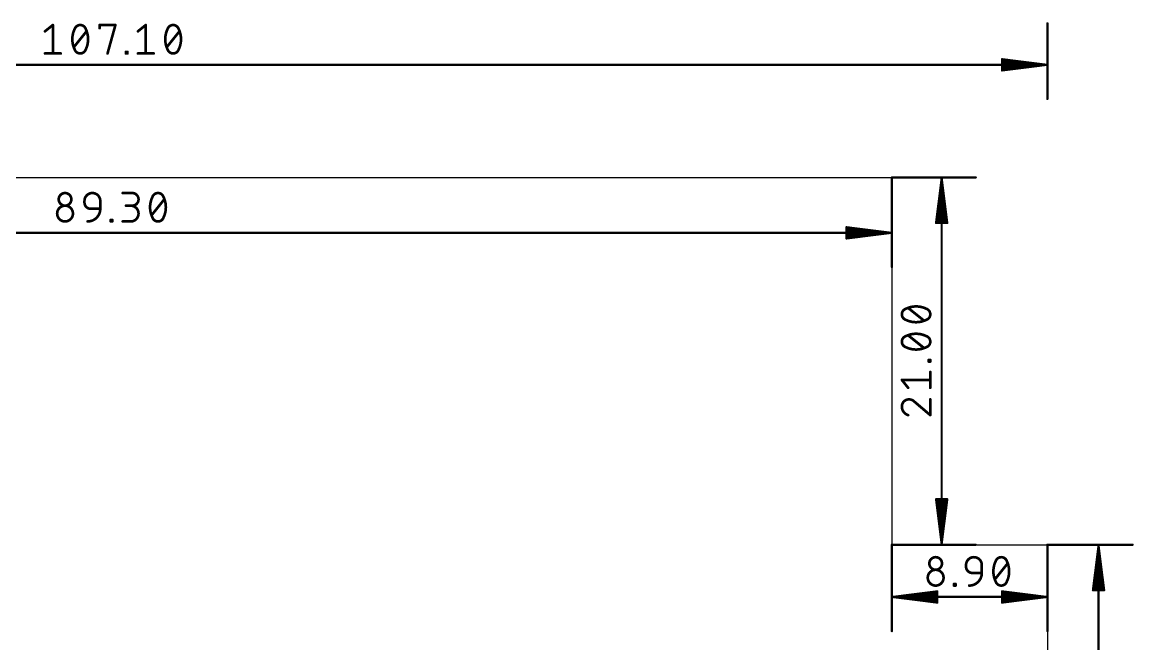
# Model space of a CAD drawing. Extents: x -83 to 167, y -158 to 93.
# Drawn here: x 39.6 to 103.1, y 30.4 to 66 of the extents above; entities that cross this region are included whole.
import ezdxf

# ---------------------------------------------------------------- set-up
doc = ezdxf.new("R2010")
doc.units = 0
doc.layers.add('20', color=30, linetype='CONTINUOUS')
doc.layers.add('23', color=7, linetype='CONTINUOUS')

msp = doc.modelspace()

# ---------------------------------------------------------------- linework, layer by layer
at = {"layer": '20'}
for p, q in [((0, 57.1), (89.3, 57.1)), ((89.3, 57.1), (89.3, 36.1)), ((89.3, 36.1), (98.2, 36.1)), ((98.2, 36.1), (98.2, 12.53))]:
    msp.add_line(p, q, dxfattribs=at)
at = {"layer": '23'}
for points, const_width in [([(40.8613, 65.4531), (41.3129, 65.8143)], 0.1524), ([(41.3129, 65.8143), (41.3129, 64.1887)], 0.1524), ([(42.5147, 64.5499), (43.2372, 65.4531)], 0.1524), ([(43.9875, 65.6337), (43.9875, 65.8143)], 0.1524), ([(43.9875, 65.8143), (44.8907, 65.8143)], 0.1524), ([(44.8907, 65.8143), (44.4391, 64.1887)], 0.1524), ([(46.1759, 65.4531), (46.6275, 65.8143)], 0.1524), ([(46.6275, 65.8143), (46.6275, 64.1887)], 0.1524), ([(47.8293, 64.5499), (48.5518, 65.4531)], 0.1524), ([(98.2, 65.908), (98.2, 61.588)], 0.13), ([(40.8613, 64.1887), (41.7644, 64.1887)], 0.1524), ([(45.4881, 64.1887), (45.4881, 64.279)], 0.1524), ([(45.4881, 64.279), (45.5784, 64.279)], 0.1524), ([(45.5784, 64.1887), (45.4881, 64.1887)], 0.1524), ([(45.5784, 64.279), (45.5784, 64.1887)], 0.1524), ([(46.1759, 64.1887), (47.079, 64.1887)], 0.1524), ([(-8.835, 63.538), (98.135, 63.538)], 0.13), ([(98.135, 63.538), (95.6, 63.8572)], 0.13), ([(95.6, 63.8572), (95.6, 63.2188)], 0.13), ([(98.135, 63.538), (95.6, 63.798)], 0.13), ([(98.135, 63.538), (95.6, 63.668)], 0.13), ([(95.6, 63.2188), (98.135, 63.538)], 0.13), ([(95.6, 63.408), (98.135, 63.538)], 0.13), ([(95.6, 63.278), (98.135, 63.538)], 0.13), ([(89.3, 57.1), (89.3, 51.982)], 0.13), ([(89.3, 57.1), (94.098, 57.1)], 0.13), ([(92.148, 57.035), (91.8288, 54.5)], 0.13), ([(92.148, 57.035), (91.888, 54.5)], 0.13), ([(92.148, 57.035), (92.018, 54.5)], 0.13), ([(92.148, 36.165), (92.148, 57.035)], 0.13), ([(92.4672, 54.5), (92.148, 57.035)], 0.13), ([(92.278, 54.5), (92.148, 57.035)], 0.13), ([(92.408, 54.5), (92.148, 57.035)], 0.13), ([(45.309, 56.2083), (45.8509, 56.2083)], 0.1524), ([(43.1206, 55.6664), (43.1206, 55.7567)], 0.1524), ([(44.0237, 55.3052), (43.4819, 55.3052)], 0.1524), ([(44.0237, 55.7567), (44.0237, 55.3052)], 0.1524), ([(45.8509, 55.4858), (45.4896, 55.4858)], 0.1524), ([(46.9624, 54.9439), (47.6849, 55.8471)], 0.1524), ([(44.6212, 54.5827), (44.6212, 54.673)], 0.1524), ([(44.6212, 54.673), (44.7115, 54.673)], 0.1524), ([(44.7115, 54.673), (44.7115, 54.5827)], 0.1524), ([(44.7115, 54.5827), (44.6212, 54.5827)], 0.1524), ([(45.309, 54.5827), (45.7606, 54.5827)], 0.1524), ([(89.235, 53.932), (86.7, 54.2512)], 0.13), ([(86.7, 54.2512), (86.7, 53.6128)], 0.13), ([(89.235, 53.932), (86.7, 54.192)], 0.13), ([(89.235, 53.932), (86.7, 54.062)], 0.13), ([(91.8288, 54.5), (92.4672, 54.5)], 0.13), ([(0.065, 53.932), (89.235, 53.932)], 0.13), ([(86.7, 53.6128), (89.235, 53.932)], 0.13), ([(86.7, 53.802), (89.235, 53.932)], 0.13), ([(86.7, 53.672), (89.235, 53.932)], 0.13), ([(91.1361, 48.9124), (90.2329, 49.6349)], 0.1524), ([(91.1361, 47.3493), (90.2329, 48.0718)], 0.1524), ([(91.407, 46.5712), (91.407, 46.6615)], 0.1524), ([(91.407, 46.6615), (91.4973, 46.6615)], 0.1524), ([(91.4973, 46.5712), (91.407, 46.5712)], 0.1524), ([(91.4973, 46.6615), (91.4973, 46.5712)], 0.1524), ([(91.4973, 45.0706), (91.4973, 45.9737)], 0.1524), ([(90.2329, 45.0706), (89.8717, 45.5222)], 0.1524), ([(89.8717, 45.5222), (91.4973, 45.5222)], 0.1524), ([(90.5942, 44.2752), (91.4973, 43.5075)], 0.1524), ([(91.4973, 43.5075), (91.4973, 44.4106)], 0.1524), ([(92.148, 36.165), (91.8288, 38.7)], 0.13), ([(91.8288, 38.7), (92.4672, 38.7)], 0.13), ([(92.148, 36.165), (91.888, 38.7)], 0.13), ([(92.148, 36.165), (92.018, 38.7)], 0.13), ([(92.4672, 38.7), (92.148, 36.165)], 0.13), ([(92.278, 38.7), (92.148, 36.165)], 0.13), ([(92.408, 38.7), (92.148, 36.165)], 0.13), ([(89.3, 36.1), (94.098, 36.1)], 0.13), ([(89.3, 36.1), (89.3, 31.163)], 0.13), ([(98.2, 36.1), (98.2, 31.163)], 0.13), ([(98.2, 36.1), (103.071, 36.1)], 0.13), ([(101.121, 36.035), (100.8018, 33.5)], 0.13), ([(101.121, 36.035), (100.861, 33.5)], 0.13), ([(101.121, 36.035), (100.991, 33.5)], 0.13), ([(101.121, 36.035), (101.121, 12.595)], 0.13), ([(101.4402, 33.5), (101.121, 36.035)], 0.13), ([(101.251, 33.5), (101.121, 36.035)], 0.13), ([(101.381, 33.5), (101.121, 36.035)], 0.13), ([(93.5421, 34.8474), (93.5421, 34.9377)], 0.1524), ([(94.4452, 34.9377), (94.4452, 34.4862)], 0.1524), ([(95.1955, 34.1249), (95.918, 35.0281)], 0.1524), ([(94.4452, 34.4862), (93.9033, 34.4862)], 0.1524), ([(92.8543, 33.7637), (92.8543, 33.854)], 0.1524), ([(92.8543, 33.854), (92.9446, 33.854)], 0.1524), ([(92.9446, 33.7637), (92.8543, 33.7637)], 0.1524), ([(92.9446, 33.854), (92.9446, 33.7637)], 0.1524), ([(89.365, 33.113), (91.9, 33.4322)], 0.13), ([(89.365, 33.113), (91.9, 33.373)], 0.13), ([(89.365, 33.113), (91.9, 33.243)], 0.13), ([(89.365, 33.113), (98.135, 33.113)], 0.13), ([(91.9, 32.7938), (89.365, 33.113)], 0.13), ([(91.9, 32.983), (89.365, 33.113)], 0.13), ([(91.9, 32.853), (89.365, 33.113)], 0.13), ([(91.9, 33.4322), (91.9, 32.7938)], 0.13), ([(98.135, 33.113), (95.6, 33.4322)], 0.13), ([(95.6, 33.4322), (95.6, 32.7938)], 0.13), ([(98.135, 33.113), (95.6, 33.373)], 0.13), ([(98.135, 33.113), (95.6, 33.243)], 0.13), ([(95.6, 32.7938), (98.135, 33.113)], 0.13), ([(95.6, 32.983), (98.135, 33.113)], 0.13), ([(95.6, 32.853), (98.135, 33.113)], 0.13), ([(100.8018, 33.5), (101.4402, 33.5)], 0.13)]:
    msp.add_lwpolyline(points, dxfattribs=dict(at, const_width=const_width))
for points, const_width in [([(40.8375, 65.4828, 1), (40.8851, 65.4233)], 0.0762), ([(41.351, 65.8143, 1), (41.2748, 65.8143)], 0.0762), ([(41.3367, 65.7845, 1), (41.289, 65.8441)], 0.0762), ([(42.5599, 65.5885, 0.1139), (42.4244, 65.0015)], 0.1524), ([(42.5238, 65.6009, 1), (42.5959, 65.5762)], 0.0762), ([(42.876, 65.8143, 0.3205), (42.5599, 65.5885)], 0.1524), ([(42.5941, 65.5718, 1), (42.5256, 65.6052)], 0.0762), ([(43.1921, 65.5885, 0.3205), (42.876, 65.8143)], 0.1524), ([(42.876, 65.8524, 1), (42.876, 65.7762)], 0.0762), ([(42.876, 65.7762, 1), (42.876, 65.8524)], 0.0762), ([(43.2263, 65.6052, 1), (43.1578, 65.5718)], 0.0762), ([(43.3275, 65.0015, 0.1139), (43.1921, 65.5885)], 0.1524), ([(43.156, 65.5762, 1), (43.2281, 65.6009)], 0.0762), ([(43.267, 65.4293, 1), (43.2075, 65.4769)], 0.0762), ([(44.0256, 65.8143, 1), (43.9494, 65.8143)], 0.0762), ([(43.9875, 65.8524, 1), (43.9875, 65.7762)], 0.0762), ([(43.9494, 65.6337, 1), (44.0256, 65.6337)], 0.0762), ([(44.9274, 65.8041, 1), (44.8539, 65.8245)], 0.0762), ([(44.8907, 65.7762, 1), (44.8907, 65.8524)], 0.0762), ([(46.1521, 65.4828, 1), (46.1997, 65.4233)], 0.0762), ([(46.6656, 65.8143, 1), (46.5894, 65.8143)], 0.0762), ([(46.6513, 65.7845, 1), (46.6037, 65.8441)], 0.0762), ([(47.8745, 65.5885, 0.1139), (47.739, 65.0015)], 0.1524), ([(48.1906, 65.8143, 0.3205), (47.8745, 65.5885)], 0.1524), ([(47.8385, 65.6009, 1), (47.9105, 65.5762)], 0.0762), ([(47.9087, 65.5718, 1), (47.8402, 65.6052)], 0.0762), ([(48.5067, 65.5885, 0.3205), (48.1906, 65.8143)], 0.1524), ([(48.1906, 65.8524, 1), (48.1906, 65.7762)], 0.0762), ([(48.1906, 65.7762, 1), (48.1906, 65.8524)], 0.0762), ([(48.5409, 65.6052, 1), (48.4724, 65.5718)], 0.0762), ([(48.6421, 65.0015, 0.1139), (48.5067, 65.5885)], 0.1524), ([(48.4706, 65.5762, 1), (48.5427, 65.6009)], 0.0762), ([(48.5816, 65.4293, 1), (48.5221, 65.4769)], 0.0762), ([(98.2325, 65.908, 1), (98.1675, 65.908)], 0.065), ([(42.4244, 65.0015, 0.1139), (42.5599, 64.4145)], 0.1524), ([(42.4625, 65.0015, 1), (42.3863, 65.0015)], 0.0762), ([(42.3863, 65.0015, 1), (42.4625, 65.0015)], 0.0762), ([(43.1921, 64.4145, 0.1139), (43.3275, 65.0015)], 0.1524), ([(43.3656, 65.0015, 1), (43.2894, 65.0015)], 0.0762), ([(43.2894, 65.0015, 1), (43.3656, 65.0015)], 0.0762), ([(47.739, 65.0015, 0.1139), (47.8745, 64.4145)], 0.1524), ([(47.7771, 65.0015, 1), (47.7009, 65.0015)], 0.0762), ([(47.7009, 65.0015, 1), (47.7771, 65.0015)], 0.0762), ([(48.5067, 64.4145, 0.1139), (48.6421, 65.0015)], 0.1524), ([(48.6802, 65.0015, 1), (48.604, 65.0015)], 0.0762), ([(48.604, 65.0015, 1), (48.6802, 65.0015)], 0.0762), ([(40.8613, 64.2268, 1), (40.8613, 64.1506)], 0.0762), ([(41.2748, 64.1887, 1), (41.351, 64.1887)], 0.0762), ([(41.7644, 64.1506, 1), (41.7644, 64.2268)], 0.0762), ([(42.485, 64.5737, 1), (42.5445, 64.5261)], 0.0762), ([(42.5959, 64.4268, 1), (42.5238, 64.4021)], 0.0762), ([(42.5599, 64.4145, 0.3205), (42.876, 64.1887)], 0.1524), ([(42.5256, 64.3978, 1), (42.5941, 64.4312)], 0.0762), ([(42.876, 64.1887, 0.3205), (43.1921, 64.4145)], 0.1524), ([(42.876, 64.2268, 1), (42.876, 64.1506)], 0.0762), ([(42.876, 64.1506, 1), (42.876, 64.2268)], 0.0762), ([(43.1578, 64.4312, 1), (43.2263, 64.3978)], 0.0762), ([(43.2281, 64.4021, 1), (43.156, 64.4268)], 0.0762), ([(44.4024, 64.1989, 1), (44.4758, 64.1785)], 0.0762), ([(45.5262, 64.279, 1), (45.45, 64.279)], 0.0762), ([(45.4881, 64.3171, 1), (45.4881, 64.2409)], 0.0762), ([(45.4881, 64.2268, 1), (45.4881, 64.1506)], 0.0762), ([(45.45, 64.1887, 1), (45.5262, 64.1887)], 0.0762), ([(45.6165, 64.279, 1), (45.5403, 64.279)], 0.0762), ([(45.5403, 64.1887, 1), (45.6165, 64.1887)], 0.0762), ([(45.5784, 64.2409, 1), (45.5784, 64.3171)], 0.0762), ([(45.5784, 64.1506, 1), (45.5784, 64.2268)], 0.0762), ([(46.1759, 64.2268, 1), (46.1759, 64.1506)], 0.0762), ([(46.5894, 64.1887, 1), (46.6656, 64.1887)], 0.0762), ([(47.079, 64.1506, 1), (47.079, 64.2268)], 0.0762), ([(47.7996, 64.5737, 1), (47.8591, 64.5261)], 0.0762), ([(47.8745, 64.4145, 0.3205), (48.1906, 64.1887)], 0.1524), ([(47.9105, 64.4268, 1), (47.8385, 64.4021)], 0.0762), ([(47.8402, 64.3978, 1), (47.9087, 64.4312)], 0.0762), ([(48.1906, 64.1887, 0.3205), (48.5067, 64.4145)], 0.1524), ([(48.1906, 64.2268, 1), (48.1906, 64.1506)], 0.0762), ([(48.1906, 64.1506, 1), (48.1906, 64.2268)], 0.0762), ([(48.4724, 64.4312, 1), (48.5409, 64.3978)], 0.0762), ([(48.5427, 64.4021, 1), (48.4706, 64.4268)], 0.0762), ([(95.6041, 63.8895, 1), (95.5959, 63.825)], 0.065), ([(95.6325, 63.8572, 1), (95.5675, 63.8572)], 0.065), ([(95.6033, 63.8303, 1), (95.5967, 63.7657)], 0.065), ([(95.6017, 63.7005, 1), (95.5983, 63.6355)], 0.065), ([(98.1391, 63.5058, 1), (98.1309, 63.5702)], 0.065), ([(98.1309, 63.5058, 1), (98.1391, 63.5702)], 0.065), ([(98.1383, 63.5057, 1), (98.1317, 63.5703)], 0.065), ([(98.1317, 63.5057, 1), (98.1383, 63.5703)], 0.065), ([(98.1333, 63.5055, 1), (98.1367, 63.5705)], 0.065), ([(98.1367, 63.5055, 1), (98.1333, 63.5705)], 0.065), ([(98.135, 63.5055, 1), (98.135, 63.5705)], 0.065), ([(95.5983, 63.4405, 1), (95.6017, 63.3755)], 0.065), ([(95.5967, 63.3103, 1), (95.6033, 63.2457)], 0.065), ([(95.5959, 63.251, 1), (95.6041, 63.1865)], 0.065), ([(95.5675, 63.2188, 1), (95.6325, 63.2188)], 0.065), ([(98.1675, 61.588, 1), (98.2325, 61.588)], 0.065), ([(89.3325, 57.1, 1), (89.2675, 57.1)], 0.065), ([(89.3, 57.1325, 1), (89.3, 57.0675)], 0.065), ([(92.1805, 57.035, 1), (92.1155, 57.035)], 0.065), ([(92.1802, 57.0391, 1), (92.1158, 57.0309)], 0.065), ([(92.1805, 57.0333, 1), (92.1155, 57.0367)], 0.065), ([(92.1805, 57.0367, 1), (92.1155, 57.0333)], 0.065), ([(92.1803, 57.0383, 1), (92.1157, 57.0317)], 0.065), ([(92.1803, 57.0317, 1), (92.1157, 57.0383)], 0.065), ([(92.1802, 57.0309, 1), (92.1158, 57.0391)], 0.065), ([(94.098, 57.0675, 1), (94.098, 57.1325)], 0.065), ([(42.3703, 55.8471, 1), (41.6478, 55.8471)], 0.1524), ([(44.0237, 55.7567, 1), (43.1206, 55.7567)], 0.1524), ([(45.309, 56.2464, 1), (45.309, 56.1702)], 0.0762), ([(45.8509, 55.4858, 1), (45.8509, 56.2083)], 0.1524), ([(45.8509, 56.2464, 1), (45.8509, 56.1702)], 0.0762), ([(45.8509, 56.1702, 1), (45.8509, 56.2464)], 0.0762), ([(47.0076, 55.9825, 0.1139), (46.8721, 55.3955)], 0.1524), ([(47.3237, 56.2083, 0.3205), (47.0076, 55.9825)], 0.1524), ([(46.9716, 55.9949, 1), (47.0436, 55.9702)], 0.0762), ([(47.0418, 55.9658, 1), (46.9733, 55.9992)], 0.0762), ([(47.6398, 55.9825, 0.3205), (47.3237, 56.2083)], 0.1524), ([(47.3237, 56.2464, 1), (47.3237, 56.1702)], 0.0762), ([(47.3237, 56.1702, 1), (47.3237, 56.2464)], 0.0762), ([(47.674, 55.9992, 1), (47.6055, 55.9658)], 0.0762), ([(47.7752, 55.3955, 0.1139), (47.6398, 55.9825)], 0.1524), ([(47.6037, 55.9702, 1), (47.6758, 55.9949)], 0.0762), ([(42.4606, 55.0343, 1), (41.5575, 55.0343)], 0.1524), ([(41.6478, 55.8471, 1), (42.3703, 55.8471)], 0.1524), ([(41.6859, 55.8471, 1), (41.6097, 55.8471)], 0.0762), ([(41.6097, 55.8471, 1), (41.6859, 55.8471)], 0.0762), ([(42.4084, 55.8471, 1), (42.3322, 55.8471)], 0.0762), ([(42.3322, 55.8471, 1), (42.4084, 55.8471)], 0.0762), ([(43.1587, 55.7567, 1), (43.0825, 55.7567)], 0.0762), ([(43.0825, 55.7567, 1), (43.1587, 55.7567)], 0.0762), ([(43.1206, 55.6664, 0.4142), (43.4819, 55.3052)], 0.1524), ([(43.1587, 55.6664, 1), (43.0825, 55.6664)], 0.0762), ([(43.0825, 55.6664, 1), (43.1587, 55.6664)], 0.0762), ([(43.3013, 54.5827, 0.4142), (44.0237, 55.3052)], 0.1524), ([(43.4819, 55.3433, 1), (43.4819, 55.2671)], 0.0762), ([(43.4819, 55.2671, 1), (43.4819, 55.3433)], 0.0762), ([(44.0618, 55.7567, 1), (43.9856, 55.7567)], 0.0762), ([(43.9856, 55.7567, 1), (44.0618, 55.7567)], 0.0762), ([(44.0618, 55.3052, 1), (43.9856, 55.3052)], 0.0762), ([(43.9856, 55.3052, 1), (44.0618, 55.3052)], 0.0762), ([(44.0237, 55.2671, 1), (44.0237, 55.3433)], 0.0762), ([(45.4896, 55.5239, 1), (45.4896, 55.4477)], 0.0762), ([(45.7606, 54.5827, 1), (45.7606, 55.4858)], 0.1524), ([(45.7606, 55.5239, 1), (45.7606, 55.4477)], 0.0762), ([(45.8509, 55.5239, 1), (45.8509, 55.4477)], 0.0762), ([(45.8509, 55.4477, 1), (45.8509, 55.5239)], 0.0762), ([(46.8721, 55.3955, 0.1139), (47.0076, 54.8085)], 0.1524), ([(46.9102, 55.3955, 1), (46.834, 55.3955)], 0.0762), ([(46.834, 55.3955, 1), (46.9102, 55.3955)], 0.0762), ([(47.6398, 54.8085, 0.1139), (47.7752, 55.3955)], 0.1524), ([(47.7147, 55.8233, 1), (47.6552, 55.8709)], 0.0762), ([(47.8133, 55.3955, 1), (47.7371, 55.3955)], 0.0762), ([(47.7371, 55.3955, 1), (47.8133, 55.3955)], 0.0762), ([(41.5575, 55.0343, 1), (42.4606, 55.0343)], 0.1524), ([(41.5956, 55.0343, 1), (41.5194, 55.0343)], 0.0762), ([(41.5194, 55.0343, 1), (41.5956, 55.0343)], 0.0762), ([(42.4987, 55.0343, 1), (42.4225, 55.0343)], 0.0762), ([(42.4225, 55.0343, 1), (42.4987, 55.0343)], 0.0762), ([(44.6593, 54.673, 1), (44.5831, 54.673)], 0.0762), ([(44.6212, 54.7111, 1), (44.6212, 54.6349)], 0.0762), ([(44.7496, 54.673, 1), (44.6734, 54.673)], 0.0762), ([(44.7115, 54.6349, 1), (44.7115, 54.7111)], 0.0762), ([(46.9327, 54.9677, 1), (46.9922, 54.9201)], 0.0762), ([(47.0076, 54.8085, 0.3205), (47.3237, 54.5827)], 0.1524), ([(47.0436, 54.8208, 1), (46.9716, 54.7961)], 0.0762), ([(46.9733, 54.7918, 1), (47.0418, 54.8252)], 0.0762), ([(47.3237, 54.5827, 0.3205), (47.6398, 54.8085)], 0.1524), ([(47.6055, 54.8252, 1), (47.674, 54.7918)], 0.0762), ([(47.6758, 54.7961, 1), (47.6037, 54.8208)], 0.0762), ([(43.3013, 54.6208, 1), (43.3013, 54.5446)], 0.0762), ([(44.6212, 54.6208, 1), (44.6212, 54.5446)], 0.0762), ([(44.5831, 54.5827, 1), (44.6593, 54.5827)], 0.0762), ([(44.6734, 54.5827, 1), (44.7496, 54.5827)], 0.0762), ([(44.7115, 54.5446, 1), (44.7115, 54.6208)], 0.0762), ([(45.309, 54.6208, 1), (45.309, 54.5446)], 0.0762), ([(45.7606, 54.6208, 1), (45.7606, 54.5446)], 0.0762), ([(45.7606, 54.5446, 1), (45.7606, 54.6208)], 0.0762), ([(47.3237, 54.6208, 1), (47.3237, 54.5446)], 0.0762), ([(47.3237, 54.5446, 1), (47.3237, 54.6208)], 0.0762), ([(86.7041, 54.2835, 1), (86.6959, 54.219)], 0.065), ([(86.7325, 54.2512, 1), (86.6675, 54.2512)], 0.065), ([(86.7033, 54.2243, 1), (86.6967, 54.1597)], 0.065), ([(86.7017, 54.0945, 1), (86.6983, 54.0295)], 0.065), ([(91.7965, 54.5041, 1), (91.861, 54.4959)], 0.065), ([(91.8288, 54.5325, 1), (91.8288, 54.4675)], 0.065), ([(91.8557, 54.5033, 1), (91.9203, 54.4967)], 0.065), ([(91.9855, 54.5017, 1), (92.0505, 54.4983)], 0.065), ([(92.2455, 54.4983, 1), (92.3105, 54.5017)], 0.065), ([(92.3757, 54.4967, 1), (92.4403, 54.5033)], 0.065), ([(92.435, 54.4959, 1), (92.4995, 54.5041)], 0.065), ([(92.4672, 54.4675, 1), (92.4672, 54.5325)], 0.065), ([(86.6983, 53.8345, 1), (86.7017, 53.7695)], 0.065), ([(86.6967, 53.7043, 1), (86.7033, 53.6397)], 0.065), ([(86.6959, 53.645, 1), (86.7041, 53.5805)], 0.065), ([(86.6675, 53.6128, 1), (86.7325, 53.6128)], 0.065), ([(89.2391, 53.8998, 1), (89.2309, 53.9642)], 0.065), ([(89.2309, 53.8998, 1), (89.2391, 53.9642)], 0.065), ([(89.2383, 53.8997, 1), (89.2317, 53.9643)], 0.065), ([(89.2317, 53.8997, 1), (89.2383, 53.9643)], 0.065), ([(89.2333, 53.8995, 1), (89.2367, 53.9645)], 0.065), ([(89.2367, 53.8995, 1), (89.2333, 53.9645)], 0.065), ([(89.235, 53.8995, 1), (89.235, 53.9645)], 0.065), ([(89.2675, 51.982, 1), (89.3325, 51.982)], 0.065), ([(90.0975, 49.5898, 0.3205), (89.8717, 49.2737)], 0.1524), ([(90.6845, 49.7252, 0.1139), (90.0975, 49.5898)], 0.1524), ([(90.0808, 49.624, 1), (90.1142, 49.5555)], 0.0762), ([(90.1098, 49.5537, 1), (90.0851, 49.6258)], 0.0762), ([(90.2567, 49.6647, 1), (90.2091, 49.6052)], 0.0762), ([(91.2715, 49.5898, 0.1139), (90.6845, 49.7252)], 0.1524), ([(90.6845, 49.7633, 1), (90.6845, 49.6871)], 0.0762), ([(90.6845, 49.6871, 1), (90.6845, 49.7633)], 0.0762), ([(91.4973, 49.2737, 0.3205), (91.2715, 49.5898)], 0.1524), ([(91.2839, 49.6258, 1), (91.2592, 49.5537)], 0.0762), ([(91.2548, 49.5555, 1), (91.2882, 49.624)], 0.0762), ([(89.8717, 49.2737, 0.3205), (90.0975, 48.9576)], 0.1524), ([(89.9098, 49.2737, 1), (89.8336, 49.2737)], 0.0762), ([(89.8336, 49.2737, 1), (89.9098, 49.2737)], 0.0762), ([(90.0975, 48.9576, 0.1139), (90.6845, 48.8221)], 0.1524), ([(90.1142, 48.9918, 1), (90.0808, 48.9233)], 0.0762), ([(90.0851, 48.9216, 1), (90.1098, 48.9936)], 0.0762), ([(90.6845, 48.8221, 0.1139), (91.2715, 48.9576)], 0.1524), ([(91.1123, 48.8827, 1), (91.1599, 48.9422)], 0.0762), ([(91.2715, 48.9576, 0.3205), (91.4973, 49.2737)], 0.1524), ([(91.2592, 48.9936, 1), (91.2839, 48.9216)], 0.0762), ([(91.2882, 48.9233, 1), (91.2548, 48.9918)], 0.0762), ([(91.5354, 49.2737, 1), (91.4592, 49.2737)], 0.0762), ([(91.4592, 49.2737, 1), (91.5354, 49.2737)], 0.0762), ([(90.6845, 48.8602, 1), (90.6845, 48.784)], 0.0762), ([(90.6845, 48.784, 1), (90.6845, 48.8602)], 0.0762), ([(90.0975, 48.0266, 0.3205), (89.8717, 47.7106)], 0.1524), ([(89.8717, 47.7106, 0.3205), (90.0975, 47.3945)], 0.1524), ([(89.9098, 47.7106, 1), (89.8336, 47.7106)], 0.0762), ([(89.8336, 47.7106, 1), (89.9098, 47.7106)], 0.0762), ([(90.6845, 48.1621, 0.1139), (90.0975, 48.0267)], 0.1524), ([(90.0808, 48.0609, 1), (90.1142, 47.9924)], 0.0762), ([(90.1098, 47.9906, 1), (90.0851, 48.0627)], 0.0762), ([(90.2567, 48.1016, 1), (90.2091, 48.0421)], 0.0762), ([(91.2715, 48.0267, 0.1139), (90.6845, 48.1621)], 0.1524), ([(90.6845, 48.2002, 1), (90.6845, 48.124)], 0.0762), ([(90.6845, 48.124, 1), (90.6845, 48.2002)], 0.0762), ([(91.4973, 47.7106, 0.3205), (91.2715, 48.0267)], 0.1524), ([(91.2839, 48.0627, 1), (91.2592, 47.9906)], 0.0762), ([(91.2715, 47.3945, 0.3205), (91.4973, 47.7106)], 0.1524), ([(91.2548, 47.9924, 1), (91.2882, 48.0609)], 0.0762), ([(91.5354, 47.7106, 1), (91.4592, 47.7106)], 0.0762), ([(91.4592, 47.7106, 1), (91.5354, 47.7106)], 0.0762), ([(90.0975, 47.3945, 0.1139), (90.6845, 47.259)], 0.1524), ([(90.1142, 47.4287, 1), (90.0808, 47.3602)], 0.0762), ([(90.0851, 47.3584, 1), (90.1098, 47.4305)], 0.0762), ([(90.6845, 47.259, 0.1139), (91.2715, 47.3945)], 0.1524), ([(90.6845, 47.2971, 1), (90.6845, 47.2209)], 0.0762), ([(90.6845, 47.2209, 1), (90.6845, 47.2971)], 0.0762), ([(91.1123, 47.3196, 1), (91.1599, 47.3791)], 0.0762), ([(91.2592, 47.4305, 1), (91.2839, 47.3584)], 0.0762), ([(91.2882, 47.3602, 1), (91.2548, 47.4287)], 0.0762), ([(91.4451, 46.6615, 1), (91.3689, 46.6615)], 0.0762), ([(91.407, 46.6996, 1), (91.407, 46.6234)], 0.0762), ([(91.407, 46.6093, 1), (91.407, 46.5331)], 0.0762), ([(91.3689, 46.5712, 1), (91.4451, 46.5712)], 0.0762), ([(91.5354, 46.6615, 1), (91.4592, 46.6615)], 0.0762), ([(91.4592, 46.5712, 1), (91.5354, 46.5712)], 0.0762), ([(91.4973, 46.6234, 1), (91.4973, 46.6996)], 0.0762), ([(91.4973, 46.5331, 1), (91.4973, 46.6093)], 0.0762), ([(91.5354, 45.9737, 1), (91.4592, 45.9737)], 0.0762), ([(89.9015, 45.546, 1), (89.8419, 45.4984)], 0.0762), ([(89.8717, 45.5603, 1), (89.8717, 45.4841)], 0.0762), ([(91.4973, 45.4841, 1), (91.4973, 45.5603)], 0.0762), ([(90.2032, 45.0468, 1), (90.2627, 45.0944)], 0.0762), ([(91.4592, 45.0706, 1), (91.5354, 45.0706)], 0.0762), ([(90.2781, 44.4106, 0.4142), (89.8717, 44.0042)], 0.1524), ([(89.8717, 44.0042, 0.3252), (90.2329, 43.5075)], 0.1524), ([(89.9098, 44.0042, 1), (89.8336, 44.0042)], 0.0762), ([(89.8336, 44.0042, 1), (89.9098, 44.0042)], 0.0762), ([(90.5942, 44.2752, 0.2053), (90.2781, 44.4106)], 0.1524), ([(90.2781, 44.4487, 1), (90.2781, 44.3725)], 0.0762), ([(90.2781, 44.3725, 1), (90.2781, 44.4487)], 0.0762), ([(90.6189, 44.3042, 1), (90.5695, 44.2461)], 0.0762), ([(90.5666, 44.2489, 1), (90.6218, 44.3014)], 0.0762), ([(91.5354, 44.4106, 1), (91.4592, 44.4106)], 0.0762), ([(90.2212, 43.4713, 1), (90.2447, 43.5438)], 0.0762), ([(91.4592, 43.5075, 1), (91.5354, 43.5075)], 0.0762), ([(91.4726, 43.4785, 1), (91.522, 43.5365)], 0.0762), ([(91.861, 38.7041, 1), (91.7965, 38.6959)], 0.065), ([(91.8288, 38.7325, 1), (91.8288, 38.6675)], 0.065), ([(91.9203, 38.7033, 1), (91.8557, 38.6967)], 0.065), ([(92.0505, 38.7017, 1), (91.9855, 38.6983)], 0.065), ([(92.3105, 38.6983, 1), (92.2455, 38.7017)], 0.065), ([(92.4403, 38.6967, 1), (92.3757, 38.7033)], 0.065), ([(92.4995, 38.6959, 1), (92.435, 38.7041)], 0.065), ([(92.4672, 38.6675, 1), (92.4672, 38.7325)], 0.065), ([(89.3, 36.1325, 1), (89.3, 36.0675)], 0.065), ([(89.3325, 36.1, 1), (89.2675, 36.1)], 0.065), ([(92.1158, 36.1691, 1), (92.1802, 36.1609)], 0.065), ([(92.1157, 36.1683, 1), (92.1803, 36.1617)], 0.065), ([(92.1155, 36.1633, 1), (92.1805, 36.1667)], 0.065), ([(92.1155, 36.1667, 1), (92.1805, 36.1633)], 0.065), ([(92.1155, 36.165, 1), (92.1805, 36.165)], 0.065), ([(92.1157, 36.1617, 1), (92.1803, 36.1683)], 0.065), ([(92.1158, 36.1609, 1), (92.1802, 36.1691)], 0.065), ([(94.098, 36.0675, 1), (94.098, 36.1325)], 0.065), ([(98.2325, 36.1, 1), (98.1675, 36.1)], 0.065), ([(98.2, 36.1325, 1), (98.2, 36.0675)], 0.065), ([(101.1535, 36.035, 1), (101.0885, 36.035)], 0.065), ([(101.1532, 36.0391, 1), (101.0888, 36.0309)], 0.065), ([(101.1535, 36.0333, 1), (101.0885, 36.0367)], 0.065), ([(101.1535, 36.0367, 1), (101.0885, 36.0333)], 0.065), ([(101.1533, 36.0383, 1), (101.0887, 36.0317)], 0.065), ([(101.1533, 36.0317, 1), (101.0887, 36.0383)], 0.065), ([(101.1532, 36.0309, 1), (101.0888, 36.0391)], 0.065), ([(103.071, 36.0675, 1), (103.071, 36.1325)], 0.065), ([(92.1665, 35.0281, 1), (91.444, 35.0281)], 0.1524), ([(91.444, 35.0281, 1), (92.1665, 35.0281)], 0.1524), ([(91.4821, 35.0281, 1), (91.4059, 35.0281)], 0.0762), ([(91.4059, 35.0281, 1), (91.4821, 35.0281)], 0.0762), ([(92.2046, 35.0281, 1), (92.1284, 35.0281)], 0.0762), ([(92.1284, 35.0281, 1), (92.2046, 35.0281)], 0.0762), ([(94.4452, 34.9377, 1), (93.5421, 34.9377)], 0.1524), ([(93.5802, 34.9377, 1), (93.504, 34.9377)], 0.0762), ([(93.504, 34.9377, 1), (93.5802, 34.9377)], 0.0762), ([(94.4833, 34.9377, 1), (94.4071, 34.9377)], 0.0762), ([(94.4071, 34.9377, 1), (94.4833, 34.9377)], 0.0762), ([(95.2407, 35.1635, 0.1139), (95.1052, 34.5765)], 0.1524), ([(95.5568, 35.3893, 0.3205), (95.2407, 35.1635)], 0.1524), ([(95.2047, 35.1759, 1), (95.2767, 35.1512)], 0.0762), ([(95.2749, 35.1468, 1), (95.2064, 35.1802)], 0.0762), ([(95.8729, 35.1635, 0.3205), (95.5568, 35.3893)], 0.1524), ([(95.5568, 35.4274, 1), (95.5568, 35.3512)], 0.0762), ([(95.5568, 35.3512, 1), (95.5568, 35.4274)], 0.0762), ([(95.9071, 35.1802, 1), (95.8386, 35.1468)], 0.0762), ([(96.0083, 34.5765, 0.1139), (95.8729, 35.1635)], 0.1524), ([(95.8368, 35.1512, 1), (95.9089, 35.1759)], 0.0762), ([(95.9478, 35.0043, 1), (95.8883, 35.0519)], 0.0762), ([(92.2568, 34.2153, 1), (91.3537, 34.2153)], 0.1524), ([(93.5421, 34.8474, 0.4142), (93.9033, 34.4862)], 0.1524), ([(93.5802, 34.8474, 1), (93.504, 34.8474)], 0.0762), ([(93.504, 34.8474, 1), (93.5802, 34.8474)], 0.0762), ([(93.7227, 33.7637, 0.4142), (94.4452, 34.4862)], 0.1524), ([(93.9033, 34.5243, 1), (93.9033, 34.4481)], 0.0762), ([(93.9033, 34.4481, 1), (93.9033, 34.5243)], 0.0762), ([(94.4833, 34.4862, 1), (94.4071, 34.4862)], 0.0762), ([(94.4071, 34.4862, 1), (94.4833, 34.4862)], 0.0762), ([(94.4452, 34.4481, 1), (94.4452, 34.5243)], 0.0762), ([(95.1052, 34.5765, 0.1139), (95.2407, 33.9895)], 0.1524), ([(95.1433, 34.5765, 1), (95.0671, 34.5765)], 0.0762), ([(95.0671, 34.5765, 1), (95.1433, 34.5765)], 0.0762), ([(95.8729, 33.9895, 0.1139), (96.0083, 34.5765)], 0.1524), ([(96.0464, 34.5765, 1), (95.9702, 34.5765)], 0.0762), ([(95.9702, 34.5765, 1), (96.0464, 34.5765)], 0.0762), ([(91.3537, 34.2153, 1), (92.2568, 34.2153)], 0.1524), ([(91.3918, 34.2153, 1), (91.3156, 34.2153)], 0.0762), ([(91.3156, 34.2153, 1), (91.3918, 34.2153)], 0.0762), ([(92.2949, 34.2153, 1), (92.2187, 34.2153)], 0.0762), ([(92.2187, 34.2153, 1), (92.2949, 34.2153)], 0.0762), ([(92.8924, 33.854, 1), (92.8162, 33.854)], 0.0762), ([(92.8543, 33.8921, 1), (92.8543, 33.8159)], 0.0762), ([(92.8543, 33.8018, 1), (92.8543, 33.7256)], 0.0762), ([(92.8162, 33.7637, 1), (92.8924, 33.7637)], 0.0762), ([(92.9827, 33.854, 1), (92.9065, 33.854)], 0.0762), ([(92.9065, 33.7637, 1), (92.9827, 33.7637)], 0.0762), ([(92.9446, 33.8159, 1), (92.9446, 33.8921)], 0.0762), ([(92.9446, 33.7256, 1), (92.9446, 33.8018)], 0.0762), ([(93.7227, 33.8018, 1), (93.7227, 33.7256)], 0.0762), ([(95.1658, 34.1487, 1), (95.2253, 34.1011)], 0.0762), ([(95.2407, 33.9895, 0.3205), (95.5568, 33.7637)], 0.1524), ([(95.2767, 34.0018, 1), (95.2047, 33.9771)], 0.0762), ([(95.2064, 33.9728, 1), (95.2749, 34.0062)], 0.0762), ([(95.5568, 33.7637, 0.3205), (95.8729, 33.9895)], 0.1524), ([(95.5568, 33.8018, 1), (95.5568, 33.7256)], 0.0762), ([(95.5568, 33.7256, 1), (95.5568, 33.8018)], 0.0762), ([(95.8386, 34.0062, 1), (95.9071, 33.9728)], 0.0762), ([(95.9089, 33.9771, 1), (95.8368, 34.0018)], 0.0762), ([(89.365, 33.1455, 1), (89.365, 33.0805)], 0.065), ([(89.3691, 33.1452, 1), (89.3609, 33.0808)], 0.065), ([(89.3633, 33.1455, 1), (89.3667, 33.0805)], 0.065), ([(89.3667, 33.1455, 1), (89.3633, 33.0805)], 0.065), ([(89.3683, 33.1453, 1), (89.3617, 33.0807)], 0.065), ([(89.3617, 33.1453, 1), (89.3683, 33.0807)], 0.065), ([(89.3609, 33.1452, 1), (89.3691, 33.0808)], 0.065), ([(91.9325, 33.4322, 1), (91.8675, 33.4322)], 0.065), ([(91.9041, 33.4, 1), (91.8959, 33.4645)], 0.065), ([(91.9033, 33.3407, 1), (91.8967, 33.4053)], 0.065), ([(91.9017, 33.2105, 1), (91.8983, 33.2755)], 0.065), ([(95.6041, 33.4645, 1), (95.5959, 33.4)], 0.065), ([(95.6325, 33.4322, 1), (95.5675, 33.4322)], 0.065), ([(95.6033, 33.4053, 1), (95.5967, 33.3407)], 0.065), ([(95.6017, 33.2755, 1), (95.5983, 33.2105)], 0.065), ([(98.1391, 33.0808, 1), (98.1309, 33.1452)], 0.065), ([(98.1309, 33.0808, 1), (98.1391, 33.1452)], 0.065), ([(98.1383, 33.0807, 1), (98.1317, 33.1453)], 0.065), ([(98.1317, 33.0807, 1), (98.1383, 33.1453)], 0.065), ([(98.1333, 33.0805, 1), (98.1367, 33.1455)], 0.065), ([(98.1367, 33.0805, 1), (98.1333, 33.1455)], 0.065), ([(98.135, 33.0805, 1), (98.135, 33.1455)], 0.065), ([(100.7695, 33.5041, 1), (100.834, 33.4959)], 0.065), ([(100.8018, 33.5325, 1), (100.8018, 33.4675)], 0.065), ([(100.8287, 33.5033, 1), (100.8933, 33.4967)], 0.065), ([(100.9585, 33.5017, 1), (101.0235, 33.4983)], 0.065), ([(101.2185, 33.4983, 1), (101.2835, 33.5017)], 0.065), ([(101.3487, 33.4967, 1), (101.4133, 33.5033)], 0.065), ([(101.408, 33.4959, 1), (101.4725, 33.5041)], 0.065), ([(101.4402, 33.4675, 1), (101.4402, 33.5325)], 0.065), ([(91.8675, 32.7938, 1), (91.9325, 32.7938)], 0.065), ([(91.8959, 32.7615, 1), (91.9041, 32.826)], 0.065), ([(91.8967, 32.8207, 1), (91.9033, 32.8853)], 0.065), ([(91.8983, 32.9505, 1), (91.9017, 33.0155)], 0.065), ([(95.5983, 33.0155, 1), (95.6017, 32.9505)], 0.065), ([(95.5967, 32.8853, 1), (95.6033, 32.8207)], 0.065), ([(95.5959, 32.826, 1), (95.6041, 32.7615)], 0.065), ([(95.5675, 32.7938, 1), (95.6325, 32.7938)], 0.065), ([(89.2675, 31.163, 1), (89.3325, 31.163)], 0.065), ([(98.1675, 31.163, 1), (98.2325, 31.163)], 0.065)]:
    msp.add_lwpolyline(points, format="xyb", dxfattribs=dict(at, const_width=const_width))

doc.saveas('drawing.dxf')
